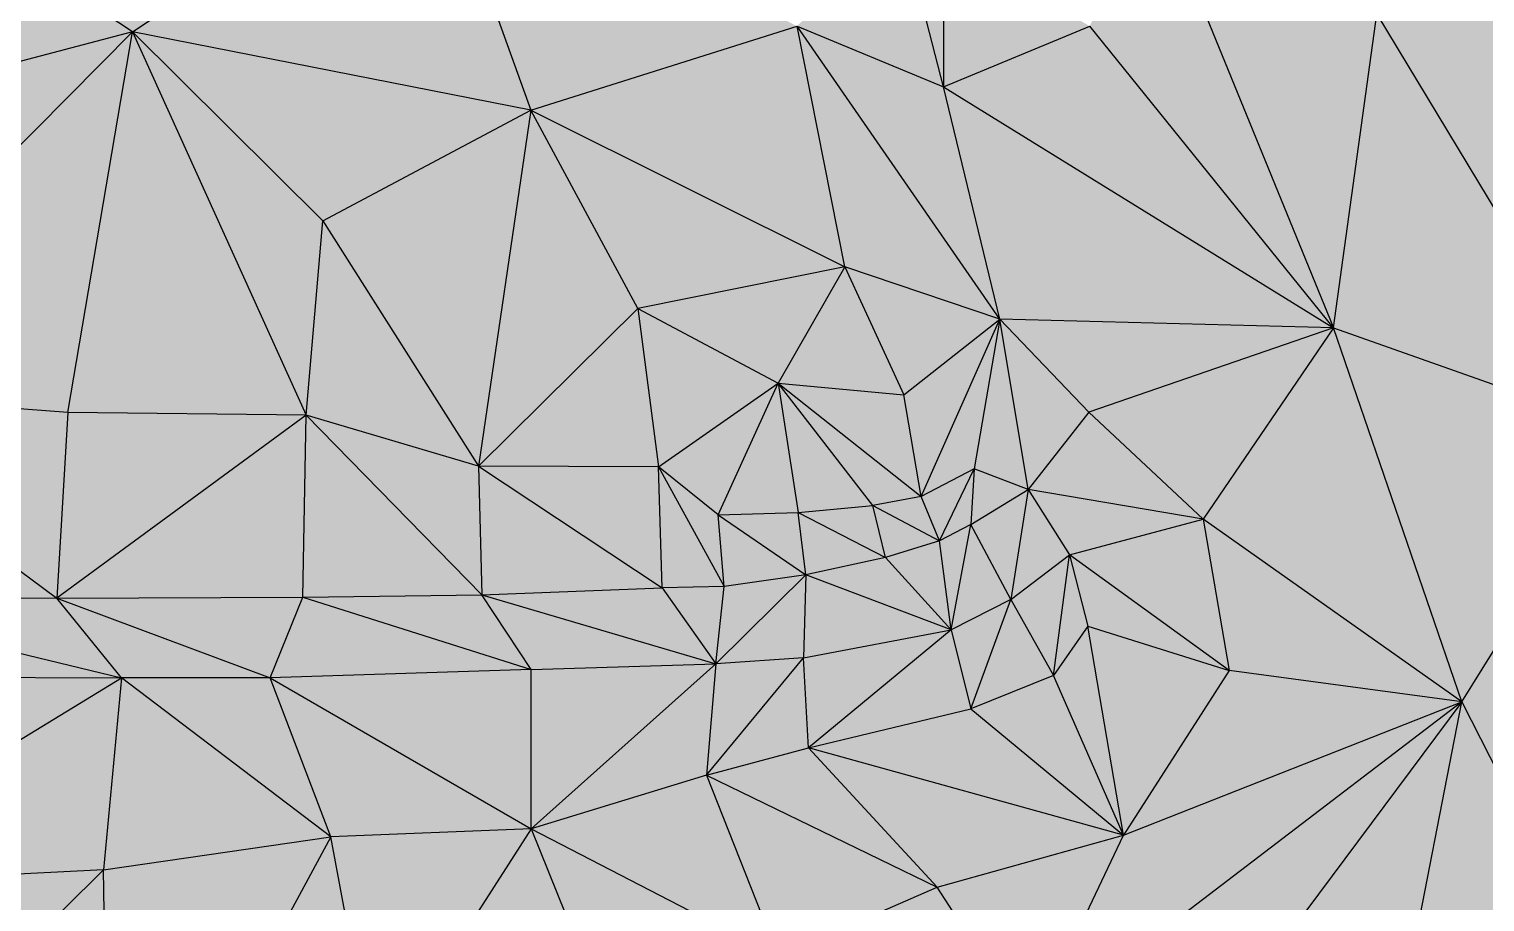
# Model space of a CAD drawing. Header units: inches. Extents: x 0 to 613718, y 0 to 269741.
# Drawn here: x 611636.7 to 612122.8, y 268816.5 to 269108.2 of the extents above; entities that cross this region are included whole.
import ezdxf

# ---------------------------------------------------------------- set-up
doc = ezdxf.new("R2010")
doc.units = ezdxf.units.IN
doc.header["$MEASUREMENT"] = 0

msp = doc.modelspace()

# ---------------------------------------------------------------- hatches: boundary and pattern name
for points in [[(611671.17, 269107.22), (611571.08, 269173.34), (611549.88, 269075.26), (611671.17, 269107.22)], [(611671.17, 269107.22), (611571.08, 269173.34), (611549.88, 269075.26), (611671.17, 269107.22)], [(611771.08, 269173.34), (611571.08, 269173.34), (611671.17, 269107.22), (611771.08, 269173.34)], [(611771.08, 269173.34), (611571.08, 269173.34), (611671.17, 269107.22), (611771.08, 269173.34)], [(611804.17, 269081.12), (611771.08, 269173.34), (611671.17, 269107.22), (611804.17, 269081.12)], [(611804.17, 269081.12), (611771.08, 269173.34), (611671.17, 269107.22), (611804.17, 269081.12)], [(611893.12, 269109.12), (611771.08, 269173.34), (611804.17, 269081.12), (611893.12, 269109.12)], [(611893.12, 269109.12), (611771.08, 269173.34), (611804.17, 269081.12), (611893.12, 269109.12)], [(612072.17, 269008.29), (612011.13, 269158), (611990.88, 269109.12), (612072.17, 269008.29)], [(612072.17, 269008.29), (612011.13, 269158), (611990.88, 269109.12), (612072.17, 269008.29)], [(612086.74, 269113.16), (612011.13, 269158), (612072.17, 269008.29), (612086.74, 269113.16)], [(612086.74, 269113.16), (612011.13, 269158), (612072.17, 269008.29), (612086.74, 269113.16)], [(612171.08, 268973.34), (612154.92, 269159.98), (612086.74, 269113.16), (612171.08, 268973.34)], [(612171.08, 268973.34), (612154.92, 269159.98), (612086.74, 269113.16), (612171.08, 268973.34)], [(611942, 269088.87), (611927.86, 269143.86), (611893.12, 269109.12), (611942, 269088.87)], [(611942, 269088.87), (611927.86, 269143.86), (611893.12, 269109.12), (611942, 269088.87)], [(611942, 269138), (611927.86, 269143.86), (611942, 269088.87), (611942, 269138)], [(611942, 269138), (611927.86, 269143.86), (611942, 269088.87), (611942, 269138)], [(611990.88, 269109.12), (611942, 269138), (611942, 269088.87), (611990.88, 269109.12)], [(611990.88, 269109.12), (611942, 269138), (611942, 269088.87), (611990.88, 269109.12)], [(611909.04, 269028.68), (611893.12, 269109.12), (611804.17, 269081.12), (611909.04, 269028.68)], [(611909.04, 269028.68), (611893.12, 269109.12), (611804.17, 269081.12), (611909.04, 269028.68)], [(611960.8, 269011.19), (611893.12, 269109.12), (611909.04, 269028.68), (611960.8, 269011.19)], [(611960.8, 269011.19), (611942, 269088.87), (611893.12, 269109.12), (611960.8, 269011.19)], [(611960.8, 269011.19), (611893.12, 269109.12), (611909.04, 269028.68), (611960.8, 269011.19)], [(611960.8, 269011.19), (611942, 269088.87), (611893.12, 269109.12), (611960.8, 269011.19)], [(612072.17, 269008.29), (611990.88, 269109.12), (611942, 269088.87), (612072.17, 269008.29)], [(612072.17, 269008.29), (611990.88, 269109.12), (611942, 269088.87), (612072.17, 269008.29)], [(612171.08, 268973.34), (612086.74, 269113.16), (612072.17, 269008.29), (612171.08, 268973.34)], [(612171.08, 268973.34), (612086.74, 269113.16), (612072.17, 269008.29), (612171.08, 268973.34)], [(611671.17, 269107.22), (611549.88, 269075.26), (611552.63, 268987.4), (611671.17, 269107.22)], [(611671.17, 269107.22), (611549.88, 269075.26), (611552.63, 268987.4), (611671.17, 269107.22)], [(611671.17, 269107.22), (611552.63, 268987.4), (611649.64, 268980.08), (611671.17, 269107.22)], [(611671.17, 269107.22), (611552.63, 268987.4), (611649.64, 268980.08), (611671.17, 269107.22)], [(611729.26, 268979.16), (611671.17, 269107.22), (611649.64, 268980.08), (611729.26, 268979.16)], [(611729.26, 268979.16), (611671.17, 269107.22), (611649.64, 268980.08), (611729.26, 268979.16)], [(611734.75, 269044.14), (611671.17, 269107.22), (611729.26, 268979.16), (611734.75, 269044.14)], [(611804.17, 269081.12), (611671.17, 269107.22), (611734.75, 269044.14), (611804.17, 269081.12)], [(611734.75, 269044.14), (611671.17, 269107.22), (611729.26, 268979.16), (611734.75, 269044.14)], [(611804.17, 269081.12), (611671.17, 269107.22), (611734.75, 269044.14), (611804.17, 269081.12)], [(612072.17, 269008.29), (611942, 269088.87), (611960.8, 269011.19), (612072.17, 269008.29)], [(612072.17, 269008.29), (611942, 269088.87), (611960.8, 269011.19), (612072.17, 269008.29)], [(611804.17, 269081.12), (611734.75, 269044.14), (611786.77, 268962.11), (611804.17, 269081.12)], [(611804.17, 269081.12), (611734.75, 269044.14), (611786.77, 268962.11), (611804.17, 269081.12)], [(611840, 269014.85), (611804.17, 269081.12), (611786.77, 268962.11), (611840, 269014.85)], [(611840, 269014.85), (611804.17, 269081.12), (611786.77, 268962.11), (611840, 269014.85)], [(611909.04, 269028.68), (611804.17, 269081.12), (611840, 269014.85), (611909.04, 269028.68)], [(611909.04, 269028.68), (611804.17, 269081.12), (611840, 269014.85), (611909.04, 269028.68)], [(611786.77, 268962.11), (611734.75, 269044.14), (611729.26, 268979.16), (611786.77, 268962.11)], [(611786.77, 268962.11), (611734.75, 269044.14), (611729.26, 268979.16), (611786.77, 268962.11)], [(611909.04, 269028.68), (611840, 269014.85), (611886.79, 268989.83), (611909.04, 269028.68)], [(611909.04, 269028.68), (611840, 269014.85), (611886.79, 268989.83), (611909.04, 269028.68)], [(611928.78, 268985.96), (611909.04, 269028.68), (611886.79, 268989.83), (611928.78, 268985.96)], [(611928.78, 268985.96), (611909.04, 269028.68), (611886.79, 268989.83), (611928.78, 268985.96)], [(611960.8, 269011.19), (611909.04, 269028.68), (611928.78, 268985.96), (611960.8, 269011.19)], [(611960.8, 269011.19), (611909.04, 269028.68), (611928.78, 268985.96), (611960.8, 269011.19)], [(611846.87, 268961.92), (611840, 269014.85), (611786.77, 268962.11), (611846.87, 268961.92)], [(611846.87, 268961.92), (611840, 269014.85), (611786.77, 268962.11), (611846.87, 268961.92)], [(611886.79, 268989.83), (611840, 269014.85), (611846.87, 268961.92), (611886.79, 268989.83)], [(611886.79, 268989.83), (611840, 269014.85), (611846.87, 268961.92), (611886.79, 268989.83)], [(611960.8, 269011.19), (611928.78, 268985.96), (611934.56, 268951.99), (611960.8, 269011.19)], [(611960.8, 269011.19), (611928.78, 268985.96), (611934.56, 268951.99), (611960.8, 269011.19)], [(611960.8, 269011.19), (611934.56, 268951.99), (611952.23, 268961.26), (611960.8, 269011.19)], [(611960.8, 269011.19), (611934.56, 268951.99), (611952.23, 268961.26), (611960.8, 269011.19)], [(611970.26, 268954.35), (611960.8, 269011.19), (611952.23, 268961.26), (611970.26, 268954.35)], [(611970.26, 268954.35), (611960.8, 269011.19), (611952.23, 268961.26), (611970.26, 268954.35)], [(612072.17, 269008.29), (611960.8, 269011.19), (611990.55, 268980.17), (612072.17, 269008.29)], [(611990.55, 268980.17), (611960.8, 269011.19), (611970.26, 268954.35), (611990.55, 268980.17)], [(612072.17, 269008.29), (611960.8, 269011.19), (611990.55, 268980.17), (612072.17, 269008.29)], [(611990.55, 268980.17), (611960.8, 269011.19), (611970.26, 268954.35), (611990.55, 268980.17)], [(612072.17, 269008.29), (611990.55, 268980.17), (612028.68, 268944.46), (612072.17, 269008.29)], [(612072.17, 269008.29), (611990.55, 268980.17), (612028.68, 268944.46), (612072.17, 269008.29)], [(612115.11, 268883.36), (612072.17, 269008.29), (612028.68, 268944.46), (612115.11, 268883.36)], [(612115.11, 268883.36), (612072.17, 269008.29), (612028.68, 268944.46), (612115.11, 268883.36)], [(612171.08, 268973.34), (612072.17, 269008.29), (612115.11, 268883.36), (612171.08, 268973.34)], [(612171.08, 268973.34), (612072.17, 269008.29), (612115.11, 268883.36), (612171.08, 268973.34)], [(611886.79, 268989.83), (611846.87, 268961.92), (611866.82, 268945.81), (611886.79, 268989.83)], [(611886.79, 268989.83), (611846.87, 268961.92), (611866.82, 268945.81), (611886.79, 268989.83)], [(611893.52, 268946.68), (611886.79, 268989.83), (611866.82, 268945.81), (611893.52, 268946.68)], [(611893.52, 268946.68), (611886.79, 268989.83), (611866.82, 268945.81), (611893.52, 268946.68)], [(611918.46, 268948.98), (611886.79, 268989.83), (611893.52, 268946.68), (611918.46, 268948.98)], [(611934.56, 268951.99), (611928.78, 268985.96), (611886.79, 268989.83), (611934.56, 268951.99)], [(611934.56, 268951.99), (611886.79, 268989.83), (611918.46, 268948.98), (611934.56, 268951.99)], [(611918.46, 268948.98), (611886.79, 268989.83), (611893.52, 268946.68), (611918.46, 268948.98)], [(611934.56, 268951.99), (611928.78, 268985.96), (611886.79, 268989.83), (611934.56, 268951.99)], [(611934.56, 268951.99), (611886.79, 268989.83), (611918.46, 268948.98), (611934.56, 268951.99)], [(611649.64, 268980.08), (611552.63, 268987.4), (611645.98, 268917.98), (611649.64, 268980.08)], [(611645.98, 268917.98), (611552.63, 268987.4), (611559.38, 268917.58), (611645.98, 268917.98)], [(611649.64, 268980.08), (611552.63, 268987.4), (611645.98, 268917.98), (611649.64, 268980.08)], [(611645.98, 268917.98), (611552.63, 268987.4), (611559.38, 268917.58), (611645.98, 268917.98)], [(611729.26, 268979.16), (611649.64, 268980.08), (611645.98, 268917.98), (611729.26, 268979.16)], [(611729.26, 268979.16), (611649.64, 268980.08), (611645.98, 268917.98), (611729.26, 268979.16)], [(611729.26, 268979.16), (611645.98, 268917.98), (611728.12, 268918.36), (611729.26, 268979.16)], [(611729.26, 268979.16), (611645.98, 268917.98), (611728.12, 268918.36), (611729.26, 268979.16)], [(611787.89, 268919.14), (611729.26, 268979.16), (611728.12, 268918.36), (611787.89, 268919.14)], [(611787.89, 268919.14), (611729.26, 268979.16), (611728.12, 268918.36), (611787.89, 268919.14)], [(611787.89, 268919.14), (611786.77, 268962.11), (611729.26, 268979.16), (611787.89, 268919.14)], [(611787.89, 268919.14), (611786.77, 268962.11), (611729.26, 268979.16), (611787.89, 268919.14)], [(612028.68, 268944.46), (611990.55, 268980.17), (611970.26, 268954.35), (612028.68, 268944.46)], [(612028.68, 268944.46), (611990.55, 268980.17), (611970.26, 268954.35), (612028.68, 268944.46)], [(612171.08, 268973.34), (612115.11, 268883.36), (612171.08, 268773.34), (612171.08, 268973.34)], [(612171.08, 268973.34), (612115.11, 268883.36), (612171.08, 268773.34), (612171.08, 268973.34)], [(611848.05, 268921.48), (611846.87, 268961.92), (611786.77, 268962.11), (611848.05, 268921.48)], [(611848.05, 268921.48), (611786.77, 268962.11), (611787.89, 268919.14), (611848.05, 268921.48)], [(611848.05, 268921.48), (611846.87, 268961.92), (611786.77, 268962.11), (611848.05, 268921.48)], [(611848.05, 268921.48), (611786.77, 268962.11), (611787.89, 268919.14), (611848.05, 268921.48)], [(611868.75, 268921.88), (611866.82, 268945.81), (611846.87, 268961.92), (611868.75, 268921.88)], [(611868.75, 268921.88), (611846.87, 268961.92), (611848.05, 268921.48), (611868.75, 268921.88)], [(611868.75, 268921.88), (611866.82, 268945.81), (611846.87, 268961.92), (611868.75, 268921.88)], [(611868.75, 268921.88), (611846.87, 268961.92), (611848.05, 268921.48), (611868.75, 268921.88)], [(611952.23, 268961.26), (611934.56, 268951.99), (611940.62, 268937.11), (611952.23, 268961.26)], [(611952.23, 268961.26), (611934.56, 268951.99), (611940.62, 268937.11), (611952.23, 268961.26)], [(611952.23, 268961.26), (611940.62, 268937.11), (611951.17, 268942.58), (611952.23, 268961.26)], [(611952.23, 268961.26), (611940.62, 268937.11), (611951.17, 268942.58), (611952.23, 268961.26)], [(611970.26, 268954.35), (611952.23, 268961.26), (611951.17, 268942.58), (611970.26, 268954.35)], [(611970.26, 268954.35), (611952.23, 268961.26), (611951.17, 268942.58), (611970.26, 268954.35)], [(611970.26, 268954.35), (611951.17, 268942.58), (611964.45, 268917.58), (611970.26, 268954.35)], [(611970.26, 268954.35), (611951.17, 268942.58), (611964.45, 268917.58), (611970.26, 268954.35)], [(611984.07, 268932.48), (611970.26, 268954.35), (611964.45, 268917.58), (611984.07, 268932.48)], [(611984.07, 268932.48), (611970.26, 268954.35), (611964.45, 268917.58), (611984.07, 268932.48)], [(612028.68, 268944.46), (611970.26, 268954.35), (611984.07, 268932.48), (612028.68, 268944.46)], [(612028.68, 268944.46), (611970.26, 268954.35), (611984.07, 268932.48), (612028.68, 268944.46)], [(611922.66, 268931.64), (611918.46, 268948.98), (611893.52, 268946.68), (611922.66, 268931.64)], [(611922.66, 268931.64), (611918.46, 268948.98), (611893.52, 268946.68), (611922.66, 268931.64)], [(611940.62, 268937.11), (611934.56, 268951.99), (611918.46, 268948.98), (611940.62, 268937.11)], [(611940.62, 268937.11), (611934.56, 268951.99), (611918.46, 268948.98), (611940.62, 268937.11)], [(611940.62, 268937.11), (611918.46, 268948.98), (611922.66, 268931.64), (611940.62, 268937.11)], [(611940.62, 268937.11), (611918.46, 268948.98), (611922.66, 268931.64), (611940.62, 268937.11)], [(611896.09, 268925.78), (611893.52, 268946.68), (611866.82, 268945.81), (611896.09, 268925.78)], [(611896.09, 268925.78), (611893.52, 268946.68), (611866.82, 268945.81), (611896.09, 268925.78)], [(611896.09, 268925.78), (611866.82, 268945.81), (611868.75, 268921.88), (611896.09, 268925.78)], [(611896.09, 268925.78), (611866.82, 268945.81), (611868.75, 268921.88), (611896.09, 268925.78)], [(611922.66, 268931.64), (611893.52, 268946.68), (611896.09, 268925.78), (611922.66, 268931.64)], [(611922.66, 268931.64), (611893.52, 268946.68), (611896.09, 268925.78), (611922.66, 268931.64)], [(612037.37, 268893.78), (612028.68, 268944.46), (611984.07, 268932.48), (612037.37, 268893.78)], [(612037.37, 268893.78), (612028.68, 268944.46), (611984.07, 268932.48), (612037.37, 268893.78)], [(612115.11, 268883.36), (612028.68, 268944.46), (612037.37, 268893.78), (612115.11, 268883.36)], [(612115.11, 268883.36), (612028.68, 268944.46), (612037.37, 268893.78), (612115.11, 268883.36)], [(611951.17, 268942.58), (611940.62, 268937.11), (611944.53, 268907.42), (611951.17, 268942.58)], [(611951.17, 268942.58), (611940.62, 268937.11), (611944.53, 268907.42), (611951.17, 268942.58)], [(611964.45, 268917.58), (611951.17, 268942.58), (611944.53, 268907.42), (611964.45, 268917.58)], [(611964.45, 268917.58), (611951.17, 268942.58), (611944.53, 268907.42), (611964.45, 268917.58)], [(611944.53, 268907.42), (611940.62, 268937.11), (611922.66, 268931.64), (611944.53, 268907.42)], [(611944.53, 268907.42), (611940.62, 268937.11), (611922.66, 268931.64), (611944.53, 268907.42)], [(611944.53, 268907.42), (611922.66, 268931.64), (611896.09, 268925.78), (611944.53, 268907.42)], [(611944.53, 268907.42), (611922.66, 268931.64), (611896.09, 268925.78), (611944.53, 268907.42)], [(611984.07, 268932.48), (611964.45, 268917.58), (611978.7, 268892.2), (611984.07, 268932.48)], [(611984.07, 268932.48), (611964.45, 268917.58), (611978.7, 268892.2), (611984.07, 268932.48)], [(611990.21, 268908.69), (611984.07, 268932.48), (611978.7, 268892.2), (611990.21, 268908.69)], [(611990.21, 268908.69), (611984.07, 268932.48), (611978.7, 268892.2), (611990.21, 268908.69)], [(612037.37, 268893.78), (611984.07, 268932.48), (611990.21, 268908.69), (612037.37, 268893.78)], [(612037.37, 268893.78), (611984.07, 268932.48), (611990.21, 268908.69), (612037.37, 268893.78)], [(611896.09, 268925.78), (611868.75, 268921.88), (611866.02, 268896.09), (611896.09, 268925.78)], [(611896.09, 268925.78), (611866.02, 268896.09), (611895.31, 268898.05), (611896.09, 268925.78)], [(611896.09, 268925.78), (611868.75, 268921.88), (611866.02, 268896.09), (611896.09, 268925.78)], [(611896.09, 268925.78), (611866.02, 268896.09), (611895.31, 268898.05), (611896.09, 268925.78)], [(611944.53, 268907.42), (611896.09, 268925.78), (611895.31, 268898.05), (611944.53, 268907.42)], [(611944.53, 268907.42), (611896.09, 268925.78), (611895.31, 268898.05), (611944.53, 268907.42)], [(611866.02, 268896.09), (611848.05, 268921.48), (611787.89, 268919.14), (611866.02, 268896.09)], [(611866.02, 268896.09), (611848.05, 268921.48), (611787.89, 268919.14), (611866.02, 268896.09)], [(611868.75, 268921.88), (611848.05, 268921.48), (611866.02, 268896.09), (611868.75, 268921.88)], [(611868.75, 268921.88), (611848.05, 268921.48), (611866.02, 268896.09), (611868.75, 268921.88)], [(611667.58, 268891.41), (611559.38, 268917.58), (611552.34, 268891.8), (611667.58, 268891.41)], [(611667.58, 268891.41), (611559.38, 268917.58), (611552.34, 268891.8), (611667.58, 268891.41)], [(611667.58, 268891.41), (611645.98, 268917.98), (611559.38, 268917.58), (611667.58, 268891.41)], [(611667.58, 268891.41), (611645.98, 268917.98), (611559.38, 268917.58), (611667.58, 268891.41)], [(611728.12, 268918.36), (611645.98, 268917.98), (611717.19, 268891.41), (611728.12, 268918.36)], [(611728.12, 268918.36), (611645.98, 268917.98), (611717.19, 268891.41), (611728.12, 268918.36)], [(611717.19, 268891.41), (611645.98, 268917.98), (611667.58, 268891.41), (611717.19, 268891.41)], [(611717.19, 268891.41), (611645.98, 268917.98), (611667.58, 268891.41), (611717.19, 268891.41)], [(611804.39, 268894.15), (611728.12, 268918.36), (611717.19, 268891.41), (611804.39, 268894.15)], [(611804.39, 268894.15), (611728.12, 268918.36), (611717.19, 268891.41), (611804.39, 268894.15)], [(611804.39, 268894.15), (611787.89, 268919.14), (611728.12, 268918.36), (611804.39, 268894.15)], [(611804.39, 268894.15), (611787.89, 268919.14), (611728.12, 268918.36), (611804.39, 268894.15)], [(611866.02, 268896.09), (611787.89, 268919.14), (611804.39, 268894.15), (611866.02, 268896.09)], [(611866.02, 268896.09), (611787.89, 268919.14), (611804.39, 268894.15), (611866.02, 268896.09)], [(611964.45, 268917.58), (611944.53, 268907.42), (611951.08, 268881.07), (611964.45, 268917.58)], [(611964.45, 268917.58), (611944.53, 268907.42), (611951.08, 268881.07), (611964.45, 268917.58)], [(611978.7, 268892.2), (611964.45, 268917.58), (611951.08, 268881.07), (611978.7, 268892.2)], [(611978.7, 268892.2), (611964.45, 268917.58), (611951.08, 268881.07), (611978.7, 268892.2)], [(611944.53, 268907.42), (611895.31, 268898.05), (611896.98, 268868.02), (611944.53, 268907.42)], [(611944.53, 268907.42), (611895.31, 268898.05), (611896.98, 268868.02), (611944.53, 268907.42)], [(611951.08, 268881.07), (611944.53, 268907.42), (611896.98, 268868.02), (611951.08, 268881.07)], [(611951.08, 268881.07), (611944.53, 268907.42), (611896.98, 268868.02), (611951.08, 268881.07)], [(612002.14, 268838.76), (611990.21, 268908.69), (611978.7, 268892.2), (612002.14, 268838.76)], [(612002.14, 268838.76), (611990.21, 268908.69), (611978.7, 268892.2), (612002.14, 268838.76)], [(612037.37, 268893.78), (611990.21, 268908.69), (612002.14, 268838.76), (612037.37, 268893.78)], [(612037.37, 268893.78), (611990.21, 268908.69), (612002.14, 268838.76), (612037.37, 268893.78)], [(611866.02, 268896.09), (611804.3, 268840.97), (611862.83, 268858.81), (611866.02, 268896.09)], [(611866.02, 268896.09), (611804.39, 268894.15), (611804.3, 268840.97), (611866.02, 268896.09)], [(611866.02, 268896.09), (611804.3, 268840.97), (611862.83, 268858.81), (611866.02, 268896.09)], [(611866.02, 268896.09), (611804.39, 268894.15), (611804.3, 268840.97), (611866.02, 268896.09)], [(611895.31, 268898.05), (611866.02, 268896.09), (611862.83, 268858.81), (611895.31, 268898.05)], [(611896.98, 268868.02), (611895.31, 268898.05), (611862.83, 268858.81), (611896.98, 268868.02)], [(611895.31, 268898.05), (611866.02, 268896.09), (611862.83, 268858.81), (611895.31, 268898.05)], [(611896.98, 268868.02), (611895.31, 268898.05), (611862.83, 268858.81), (611896.98, 268868.02)], [(611667.58, 268891.41), (611552.34, 268891.8), (611553.54, 268821.73), (611667.58, 268891.41)], [(611667.58, 268891.41), (611552.34, 268891.8), (611553.54, 268821.73), (611667.58, 268891.41)], [(611667.58, 268891.41), (611553.54, 268821.73), (611661.53, 268827.24), (611667.58, 268891.41)], [(611667.58, 268891.41), (611553.54, 268821.73), (611661.53, 268827.24), (611667.58, 268891.41)], [(611737.49, 268838.22), (611667.58, 268891.41), (611661.53, 268827.24), (611737.49, 268838.22)], [(611737.49, 268838.22), (611667.58, 268891.41), (611661.53, 268827.24), (611737.49, 268838.22)], [(611737.49, 268838.22), (611717.19, 268891.41), (611667.58, 268891.41), (611737.49, 268838.22)], [(611737.49, 268838.22), (611717.19, 268891.41), (611667.58, 268891.41), (611737.49, 268838.22)], [(611804.39, 268894.15), (611717.19, 268891.41), (611804.3, 268840.97), (611804.39, 268894.15)], [(611804.39, 268894.15), (611717.19, 268891.41), (611804.3, 268840.97), (611804.39, 268894.15)], [(611804.3, 268840.97), (611717.19, 268891.41), (611737.49, 268838.22), (611804.3, 268840.97)], [(611804.3, 268840.97), (611717.19, 268891.41), (611737.49, 268838.22), (611804.3, 268840.97)], [(612002.14, 268838.76), (611978.7, 268892.2), (611951.08, 268881.07), (612002.14, 268838.76)], [(612002.14, 268838.76), (611978.7, 268892.2), (611951.08, 268881.07), (612002.14, 268838.76)], [(612115.11, 268883.36), (612037.37, 268893.78), (612002.14, 268838.76), (612115.11, 268883.36)], [(612115.11, 268883.36), (612037.37, 268893.78), (612002.14, 268838.76), (612115.11, 268883.36)], [(612002.14, 268838.76), (611951.08, 268881.07), (611896.98, 268868.02), (612002.14, 268838.76)], [(612002.14, 268838.76), (611951.08, 268881.07), (611896.98, 268868.02), (612002.14, 268838.76)], [(612115.11, 268883.36), (611971.08, 268773.34), (611997.91, 268726), (612115.11, 268883.36)], [(612115.11, 268883.36), (612002.14, 268838.76), (611971.08, 268773.34), (612115.11, 268883.36)], [(612115.11, 268883.36), (611971.08, 268773.34), (611997.91, 268726), (612115.11, 268883.36)], [(612115.11, 268883.36), (612002.14, 268838.76), (611971.08, 268773.34), (612115.11, 268883.36)], [(612115.11, 268883.36), (611997.91, 268726), (612096.22, 268786.66), (612115.11, 268883.36)], [(612115.11, 268883.36), (611997.91, 268726), (612096.22, 268786.66), (612115.11, 268883.36)], [(612171.08, 268773.34), (612115.11, 268883.36), (612096.22, 268786.66), (612171.08, 268773.34)], [(612171.08, 268773.34), (612115.11, 268883.36), (612096.22, 268786.66), (612171.08, 268773.34)], [(611939.88, 268821.39), (611896.98, 268868.02), (611862.83, 268858.81), (611939.88, 268821.39)], [(611939.88, 268821.39), (611896.98, 268868.02), (611862.83, 268858.81), (611939.88, 268821.39)], [(612002.14, 268838.76), (611896.98, 268868.02), (611939.88, 268821.39), (612002.14, 268838.76)], [(612002.14, 268838.76), (611896.98, 268868.02), (611939.88, 268821.39), (612002.14, 268838.76)], [(611886.79, 268798.22), (611862.83, 268858.81), (611804.3, 268840.97), (611886.79, 268798.22)], [(611886.79, 268798.22), (611862.83, 268858.81), (611804.3, 268840.97), (611886.79, 268798.22)], [(611939.88, 268821.39), (611862.83, 268858.81), (611886.79, 268798.22), (611939.88, 268821.39)], [(611939.88, 268821.39), (611862.83, 268858.81), (611886.79, 268798.22), (611939.88, 268821.39)], [(611737.49, 268838.22), (611661.53, 268827.24), (611663.58, 268701.23), (611737.49, 268838.22)], [(611737.49, 268838.22), (611661.53, 268827.24), (611663.58, 268701.23), (611737.49, 268838.22)], [(611752.14, 268759.51), (611737.49, 268838.22), (611663.58, 268701.23), (611752.14, 268759.51)], [(611752.14, 268759.51), (611737.49, 268838.22), (611663.58, 268701.23), (611752.14, 268759.51)], [(611804.3, 268840.97), (611737.49, 268838.22), (611752.14, 268759.51), (611804.3, 268840.97)], [(611804.3, 268840.97), (611737.49, 268838.22), (611752.14, 268759.51), (611804.3, 268840.97)], [(611830.32, 268776.5), (611804.3, 268840.97), (611752.14, 268759.51), (611830.32, 268776.5)], [(611830.32, 268776.5), (611804.3, 268840.97), (611752.14, 268759.51), (611830.32, 268776.5)], [(611886.79, 268798.22), (611804.3, 268840.97), (611830.32, 268776.5), (611886.79, 268798.22)], [(611886.79, 268798.22), (611804.3, 268840.97), (611830.32, 268776.5), (611886.79, 268798.22)], [(612002.14, 268838.76), (611939.88, 268821.39), (611971.08, 268773.34), (612002.14, 268838.76)], [(612002.14, 268838.76), (611939.88, 268821.39), (611971.08, 268773.34), (612002.14, 268838.76)], [(611661.53, 268827.24), (611553.54, 268821.73), (611542.16, 268708.82), (611661.53, 268827.24)], [(611663.58, 268701.23), (611661.53, 268827.24), (611542.16, 268708.82), (611663.58, 268701.23)], [(611661.53, 268827.24), (611553.54, 268821.73), (611542.16, 268708.82), (611661.53, 268827.24)], [(611663.58, 268701.23), (611661.53, 268827.24), (611542.16, 268708.82), (611663.58, 268701.23)], [(611971.08, 268773.34), (611939.88, 268821.39), (611886.79, 268798.22), (611971.08, 268773.34)], [(611971.08, 268773.34), (611939.88, 268821.39), (611886.79, 268798.22), (611971.08, 268773.34)]]:
    msp.add_hatch(color=256).paths.add_polyline_path(points, flags=0)

# ---------------------------------------------------------------- linework, layer by layer
for points in [[(611671.17, 269107.22, 245.73), (611571.08, 269173.34, 245.43)], [(611671.17, 269107.22, 245.73), (611571.08, 269173.34, 245.43)], [(611671.17, 269107.22, 245.73), (611771.08, 269173.34, 246.04)], [(611671.17, 269107.22, 245.73), (611771.08, 269173.34, 246.04)], [(611771.08, 269173.34, 246.04), (611804.17, 269081.12, 246.4)], [(611771.08, 269173.34, 246.04), (611804.17, 269081.12, 246.4)], [(612011.13, 269158, 247.3), (612072.17, 269008.29, 247.67)], [(612011.13, 269158, 247.3), (612072.17, 269008.29, 247.67)], [(611942, 269088.87, 247.06), (611927.86, 269143.86, 246.74)], [(611942, 269088.87, 247.06), (611927.86, 269143.86, 246.74)], [(611942, 269138, 246.64), (611942, 269088.87, 247.06)], [(611942, 269138, 246.64), (611942, 269088.87, 247.06)], [(611804.17, 269081.12, 246.4), (611893.12, 269109.12, 246.79)], [(611804.17, 269081.12, 246.4), (611893.12, 269109.12, 246.79)], [(611893.12, 269109.12, 246.79), (611942, 269088.87, 247.06)], [(611909.04, 269028.68, 247.01), (611893.12, 269109.12, 246.79)], [(611960.8, 269011.19, 247.28), (611893.12, 269109.12, 246.79)], [(611893.12, 269109.12, 246.79), (611942, 269088.87, 247.06)], [(611909.04, 269028.68, 247.01), (611893.12, 269109.12, 246.79)], [(611960.8, 269011.19, 247.28), (611893.12, 269109.12, 246.79)], [(611942, 269088.87, 247.06), (611990.88, 269109.12, 247.25)], [(611942, 269088.87, 247.06), (611990.88, 269109.12, 247.25)], [(612072.17, 269008.29, 247.67), (611990.88, 269109.12, 247.25)], [(612072.17, 269008.29, 247.67), (611990.88, 269109.12, 247.25)], [(612072.17, 269008.29, 247.67), (612086.74, 269113.16, 247.64)], [(612072.17, 269008.29, 247.67), (612086.74, 269113.16, 247.64)], [(612086.74, 269113.16, 247.64), (612171.08, 268973.34, 247.89)], [(612086.74, 269113.16, 247.64), (612171.08, 268973.34, 247.89)], [(611671.17, 269107.22, 245.73), (611549.88, 269075.26, 245.44)], [(611671.17, 269107.22, 245.73), (611549.88, 269075.26, 245.44)], [(611552.63, 268987.4, 245.47), (611671.17, 269107.22, 245.73)], [(611552.63, 268987.4, 245.47), (611671.17, 269107.22, 245.73)], [(611649.64, 268980.08, 245.76), (611671.17, 269107.22, 245.73)], [(611649.64, 268980.08, 245.76), (611671.17, 269107.22, 245.73)], [(611734.75, 269044.14, 246.07), (611671.17, 269107.22, 245.73)], [(611671.17, 269107.22, 245.73), (611729.26, 268979.16, 246.11)], [(611804.17, 269081.12, 246.4), (611671.17, 269107.22, 245.73)], [(611734.75, 269044.14, 246.07), (611671.17, 269107.22, 245.73)], [(611671.17, 269107.22, 245.73), (611729.26, 268979.16, 246.11)], [(611804.17, 269081.12, 246.4), (611671.17, 269107.22, 245.73)], [(611942, 269088.87, 247.06), (612072.17, 269008.29, 247.67)], [(611960.8, 269011.19, 247.28), (611942, 269088.87, 247.06)], [(611942, 269088.87, 247.06), (612072.17, 269008.29, 247.67)], [(611960.8, 269011.19, 247.28), (611942, 269088.87, 247.06)], [(611734.75, 269044.14, 246.07), (611804.17, 269081.12, 246.4)], [(611734.75, 269044.14, 246.07), (611804.17, 269081.12, 246.4)], [(611804.17, 269081.12, 246.4), (611786.77, 268962.11, 246.4)], [(611804.17, 269081.12, 246.4), (611786.77, 268962.11, 246.4)], [(611840, 269014.85, 246.66), (611804.17, 269081.12, 246.4)], [(611804.17, 269081.12, 246.4), (611909.04, 269028.68, 247.01)], [(611840, 269014.85, 246.66), (611804.17, 269081.12, 246.4)], [(611804.17, 269081.12, 246.4), (611909.04, 269028.68, 247.01)], [(611729.26, 268979.16, 246.11), (611734.75, 269044.14, 246.07)], [(611729.26, 268979.16, 246.11), (611734.75, 269044.14, 246.07)], [(611734.75, 269044.14, 246.07), (611786.77, 268962.11, 246.4)], [(611734.75, 269044.14, 246.07), (611786.77, 268962.11, 246.4)], [(611909.04, 269028.68, 247.01), (611840, 269014.85, 246.66)], [(611909.04, 269028.68, 247.01), (611840, 269014.85, 246.66)], [(611909.04, 269028.68, 247.01), (611886.79, 268989.83, 246.93)], [(611909.04, 269028.68, 247.01), (611886.79, 268989.83, 246.93)], [(611960.8, 269011.19, 247.28), (611909.04, 269028.68, 247.01)], [(611909.04, 269028.68, 247.01), (611928.78, 268985.96, 247.14)], [(611960.8, 269011.19, 247.28), (611909.04, 269028.68, 247.01)], [(611909.04, 269028.68, 247.01), (611928.78, 268985.96, 247.14)], [(611786.77, 268962.11, 246.4), (611840, 269014.85, 246.66)], [(611786.77, 268962.11, 246.4), (611840, 269014.85, 246.66)], [(611840, 269014.85, 246.66), (611886.79, 268989.83, 246.93)], [(611840, 269014.85, 246.66), (611846.87, 268961.92, 246.72)], [(611840, 269014.85, 246.66), (611886.79, 268989.83, 246.93)], [(611840, 269014.85, 246.66), (611846.87, 268961.92, 246.72)], [(611928.78, 268985.96, 247.14), (611960.8, 269011.19, 247.28)], [(611928.78, 268985.96, 247.14), (611960.8, 269011.19, 247.28)], [(611934.56, 268951.99, 247.19), (611960.8, 269011.19, 247.28)], [(611934.56, 268951.99, 247.19), (611960.8, 269011.19, 247.28)], [(611960.8, 269011.19, 247.28), (611952.23, 268961.26, 247.28)], [(611960.8, 269011.19, 247.28), (611952.23, 268961.26, 247.28)], [(612072.17, 269008.29, 247.67), (611960.8, 269011.19, 247.28)], [(611960.8, 269011.19, 247.28), (611990.55, 268980.17, 247.43)], [(611970.26, 268954.35, 247.38), (611960.8, 269011.19, 247.28)], [(612072.17, 269008.29, 247.67), (611960.8, 269011.19, 247.28)], [(611960.8, 269011.19, 247.28), (611990.55, 268980.17, 247.43)], [(611970.26, 268954.35, 247.38), (611960.8, 269011.19, 247.28)], [(612072.17, 269008.29, 247.67), (611990.55, 268980.17, 247.43)], [(612072.17, 269008.29, 247.67), (611990.55, 268980.17, 247.43)], [(612072.17, 269008.29, 247.67), (612028.68, 268944.46, 247.59)], [(612072.17, 269008.29, 247.67), (612028.68, 268944.46, 247.59)], [(612115.11, 268883.36, 247.78), (612072.17, 269008.29, 247.67)], [(612072.17, 269008.29, 247.67), (612171.08, 268973.34, 247.89)], [(612115.11, 268883.36, 247.78), (612072.17, 269008.29, 247.67)], [(612072.17, 269008.29, 247.67), (612171.08, 268973.34, 247.89)], [(611846.87, 268961.92, 246.72), (611886.79, 268989.83, 246.93)], [(611846.87, 268961.92, 246.72), (611886.79, 268989.83, 246.93)], [(611866.82, 268945.81, 246.82), (611886.79, 268989.83, 246.93)], [(611866.82, 268945.81, 246.82), (611886.79, 268989.83, 246.93)], [(611886.79, 268989.83, 246.93), (611928.78, 268985.96, 247.14)], [(611918.46, 268948.98, 247.09), (611886.79, 268989.83, 246.93)], [(611886.79, 268989.83, 246.93), (611893.52, 268946.68, 246.96)], [(611886.79, 268989.83, 246.93), (611934.56, 268951.99, 247.19)], [(611886.79, 268989.83, 246.93), (611928.78, 268985.96, 247.14)], [(611918.46, 268948.98, 247.09), (611886.79, 268989.83, 246.93)], [(611886.79, 268989.83, 246.93), (611893.52, 268946.68, 246.96)], [(611886.79, 268989.83, 246.93), (611934.56, 268951.99, 247.19)], [(611649.64, 268980.08, 245.76), (611552.63, 268987.4, 245.47)], [(611552.63, 268987.4, 245.47), (611645.98, 268917.98, 245.76)], [(611649.64, 268980.08, 245.76), (611552.63, 268987.4, 245.47)], [(611552.63, 268987.4, 245.47), (611645.98, 268917.98, 245.76)], [(611934.56, 268951.99, 247.19), (611928.78, 268985.96, 247.14)], [(611934.56, 268951.99, 247.19), (611928.78, 268985.96, 247.14)], [(611649.64, 268980.08, 245.76), (611645.98, 268917.98, 245.76)], [(611649.64, 268980.08, 245.76), (611645.98, 268917.98, 245.76)], [(611729.26, 268979.16, 246.11), (611645.98, 268917.98, 245.76)], [(611729.26, 268979.16, 246.11), (611645.98, 268917.98, 245.76)], [(611729.26, 268979.16, 246.11), (611649.64, 268980.08, 245.76)], [(611729.26, 268979.16, 246.11), (611649.64, 268980.08, 245.76)], [(611728.12, 268918.36, 246.12), (611729.26, 268979.16, 246.11)], [(611728.12, 268918.36, 246.12), (611729.26, 268979.16, 246.11)], [(611787.89, 268919.14, 246.41), (611729.26, 268979.16, 246.11)], [(611786.77, 268962.11, 246.4), (611729.26, 268979.16, 246.11)], [(611787.89, 268919.14, 246.41), (611729.26, 268979.16, 246.11)], [(611786.77, 268962.11, 246.4), (611729.26, 268979.16, 246.11)], [(611990.55, 268980.17, 247.43), (611970.26, 268954.35, 247.38)], [(611990.55, 268980.17, 247.43), (611970.26, 268954.35, 247.38)], [(611990.55, 268980.17, 247.43), (612028.68, 268944.46, 247.59)], [(611990.55, 268980.17, 247.43), (612028.68, 268944.46, 247.59)], [(612115.11, 268883.36, 247.78), (612171.08, 268973.34, 247.89)], [(612115.11, 268883.36, 247.78), (612171.08, 268973.34, 247.89)], [(611846.87, 268961.92, 246.72), (611786.77, 268962.11, 246.4)], [(611786.77, 268962.11, 246.4), (611848.05, 268921.48, 246.72)], [(611786.77, 268962.11, 246.4), (611787.89, 268919.14, 246.41)], [(611846.87, 268961.92, 246.72), (611786.77, 268962.11, 246.4)], [(611786.77, 268962.11, 246.4), (611848.05, 268921.48, 246.72)], [(611786.77, 268962.11, 246.4), (611787.89, 268919.14, 246.41)], [(611848.05, 268921.48, 246.72), (611846.87, 268961.92, 246.72)], [(611866.82, 268945.81, 246.82), (611846.87, 268961.92, 246.72)], [(611846.87, 268961.92, 246.72), (611868.75, 268921.88, 246.82)], [(611848.05, 268921.48, 246.72), (611846.87, 268961.92, 246.72)], [(611866.82, 268945.81, 246.82), (611846.87, 268961.92, 246.72)], [(611846.87, 268961.92, 246.72), (611868.75, 268921.88, 246.82)], [(611952.23, 268961.26, 247.28), (611934.56, 268951.99, 247.19)], [(611952.23, 268961.26, 247.28), (611934.56, 268951.99, 247.19)], [(611940.62, 268937.11, 247.2), (611952.23, 268961.26, 247.28)], [(611940.62, 268937.11, 247.2), (611952.23, 268961.26, 247.28)], [(611952.23, 268961.26, 247.28), (611951.17, 268942.58, 247.31)], [(611952.23, 268961.26, 247.28), (611951.17, 268942.58, 247.31)], [(611970.26, 268954.35, 247.38), (611952.23, 268961.26, 247.28)], [(611970.26, 268954.35, 247.38), (611952.23, 268961.26, 247.28)], [(611951.17, 268942.58, 247.31), (611970.26, 268954.35, 247.38)], [(611951.17, 268942.58, 247.31), (611970.26, 268954.35, 247.38)], [(611970.26, 268954.35, 247.38), (611964.45, 268917.58, 247.45)], [(611970.26, 268954.35, 247.38), (611964.45, 268917.58, 247.45)], [(611970.26, 268954.35, 247.38), (611984.07, 268932.48, 247.47)], [(612028.68, 268944.46, 247.59), (611970.26, 268954.35, 247.38)], [(611970.26, 268954.35, 247.38), (611984.07, 268932.48, 247.47)], [(612028.68, 268944.46, 247.59), (611970.26, 268954.35, 247.38)], [(611893.52, 268946.68, 246.96), (611918.46, 268948.98, 247.09)], [(611893.52, 268946.68, 246.96), (611918.46, 268948.98, 247.09)], [(611934.56, 268951.99, 247.19), (611918.46, 268948.98, 247.09)], [(611934.56, 268951.99, 247.19), (611918.46, 268948.98, 247.09)], [(611918.46, 268948.98, 247.09), (611940.62, 268937.11, 247.2)], [(611922.66, 268931.64, 247.09), (611918.46, 268948.98, 247.09)], [(611918.46, 268948.98, 247.09), (611940.62, 268937.11, 247.2)], [(611922.66, 268931.64, 247.09), (611918.46, 268948.98, 247.09)], [(611940.62, 268937.11, 247.2), (611934.56, 268951.99, 247.19)], [(611940.62, 268937.11, 247.2), (611934.56, 268951.99, 247.19)], [(611866.82, 268945.81, 246.82), (611893.52, 268946.68, 246.96)], [(611866.82, 268945.81, 246.82), (611893.52, 268946.68, 246.96)], [(611868.75, 268921.88, 246.82), (611866.82, 268945.81, 246.82)], [(611866.82, 268945.81, 246.82), (611896.09, 268925.78, 246.96)], [(611868.75, 268921.88, 246.82), (611866.82, 268945.81, 246.82)], [(611866.82, 268945.81, 246.82), (611896.09, 268925.78, 246.96)], [(611893.52, 268946.68, 246.96), (611922.66, 268931.64, 247.09)], [(611896.09, 268925.78, 246.96), (611893.52, 268946.68, 246.96)], [(611893.52, 268946.68, 246.96), (611922.66, 268931.64, 247.09)], [(611896.09, 268925.78, 246.96), (611893.52, 268946.68, 246.96)], [(611984.07, 268932.48, 247.47), (612028.68, 268944.46, 247.59)], [(611984.07, 268932.48, 247.47), (612028.68, 268944.46, 247.59)], [(612115.11, 268883.36, 247.78), (612028.68, 268944.46, 247.59)], [(612028.68, 268944.46, 247.59), (612037.37, 268893.78, 247.62)], [(612115.11, 268883.36, 247.78), (612028.68, 268944.46, 247.59)], [(612028.68, 268944.46, 247.59), (612037.37, 268893.78, 247.62)], [(611951.17, 268942.58, 247.31), (611940.62, 268937.11, 247.2)], [(611951.17, 268942.58, 247.31), (611940.62, 268937.11, 247.2)], [(611944.53, 268907.42, 247.42), (611951.17, 268942.58, 247.31)], [(611944.53, 268907.42, 247.42), (611951.17, 268942.58, 247.31)], [(611964.45, 268917.58, 247.45), (611951.17, 268942.58, 247.31)], [(611964.45, 268917.58, 247.45), (611951.17, 268942.58, 247.31)], [(611940.62, 268937.11, 247.2), (611922.66, 268931.64, 247.09)], [(611940.62, 268937.11, 247.2), (611922.66, 268931.64, 247.09)], [(611944.53, 268907.42, 247.42), (611940.62, 268937.11, 247.2)], [(611944.53, 268907.42, 247.42), (611940.62, 268937.11, 247.2)], [(611922.66, 268931.64, 247.09), (611896.09, 268925.78, 246.96)], [(611922.66, 268931.64, 247.09), (611896.09, 268925.78, 246.96)], [(611922.66, 268931.64, 247.09), (611944.53, 268907.42, 247.42)], [(611922.66, 268931.64, 247.09), (611944.53, 268907.42, 247.42)], [(611964.45, 268917.58, 247.45), (611984.07, 268932.48, 247.47)], [(611964.45, 268917.58, 247.45), (611984.07, 268932.48, 247.47)], [(611978.7, 268892.2, 247.49), (611984.07, 268932.48, 247.47)], [(611978.7, 268892.2, 247.49), (611984.07, 268932.48, 247.47)], [(611984.07, 268932.48, 247.47), (611990.21, 268908.69, 247.51)], [(612037.37, 268893.78, 247.62), (611984.07, 268932.48, 247.47)], [(611984.07, 268932.48, 247.47), (611990.21, 268908.69, 247.51)], [(612037.37, 268893.78, 247.62), (611984.07, 268932.48, 247.47)], [(611866.02, 268896.09, 247.15), (611896.09, 268925.78, 246.96)], [(611866.02, 268896.09, 247.15), (611896.09, 268925.78, 246.96)], [(611896.09, 268925.78, 246.96), (611868.75, 268921.88, 246.82)], [(611896.09, 268925.78, 246.96), (611868.75, 268921.88, 246.82)], [(611896.09, 268925.78, 246.96), (611895.31, 268898.05, 247.26)], [(611896.09, 268925.78, 246.96), (611895.31, 268898.05, 247.26)], [(611944.53, 268907.42, 247.42), (611896.09, 268925.78, 246.96)], [(611944.53, 268907.42, 247.42), (611896.09, 268925.78, 246.96)], [(611787.89, 268919.14, 246.41), (611848.05, 268921.48, 246.72)], [(611787.89, 268919.14, 246.41), (611848.05, 268921.48, 246.72)], [(611868.75, 268921.88, 246.82), (611848.05, 268921.48, 246.72)], [(611868.75, 268921.88, 246.82), (611848.05, 268921.48, 246.72)], [(611848.05, 268921.48, 246.72), (611866.02, 268896.09, 247.15)], [(611848.05, 268921.48, 246.72), (611866.02, 268896.09, 247.15)], [(611866.02, 268896.09, 247.15), (611868.75, 268921.88, 246.82)], [(611866.02, 268896.09, 247.15), (611868.75, 268921.88, 246.82)], [(611645.98, 268917.98, 245.76), (611559.38, 268917.58, 245.48)], [(611645.98, 268917.98, 245.76), (611559.38, 268917.58, 245.48)], [(611559.38, 268917.58, 245.48), (611667.58, 268891.41, 246.18)], [(611559.38, 268917.58, 245.48), (611667.58, 268891.41, 246.18)], [(611645.98, 268917.98, 245.76), (611728.12, 268918.36, 246.12)], [(611645.98, 268917.98, 245.76), (611728.12, 268918.36, 246.12)], [(611645.98, 268917.98, 245.76), (611717.19, 268891.41, 246.45)], [(611667.58, 268891.41, 246.18), (611645.98, 268917.98, 245.76)], [(611645.98, 268917.98, 245.76), (611717.19, 268891.41, 246.45)], [(611667.58, 268891.41, 246.18), (611645.98, 268917.98, 245.76)], [(611717.19, 268891.41, 246.45), (611728.12, 268918.36, 246.12)], [(611717.19, 268891.41, 246.45), (611728.12, 268918.36, 246.12)], [(611728.12, 268918.36, 246.12), (611787.89, 268919.14, 246.41)], [(611728.12, 268918.36, 246.12), (611787.89, 268919.14, 246.41)], [(611728.12, 268918.36, 246.12), (611804.39, 268894.15, 246.88)], [(611728.12, 268918.36, 246.12), (611804.39, 268894.15, 246.88)], [(611787.89, 268919.14, 246.41), (611866.02, 268896.09, 247.15)], [(611804.39, 268894.15, 246.88), (611787.89, 268919.14, 246.41)], [(611787.89, 268919.14, 246.41), (611866.02, 268896.09, 247.15)], [(611804.39, 268894.15, 246.88), (611787.89, 268919.14, 246.41)], [(611964.45, 268917.58, 247.45), (611944.53, 268907.42, 247.42)], [(611964.45, 268917.58, 247.45), (611944.53, 268907.42, 247.42)], [(611951.08, 268881.07, 247.42), (611964.45, 268917.58, 247.45)], [(611951.08, 268881.07, 247.42), (611964.45, 268917.58, 247.45)], [(611964.45, 268917.58, 247.45), (611978.7, 268892.2, 247.49)], [(611964.45, 268917.58, 247.45), (611978.7, 268892.2, 247.49)], [(611895.31, 268898.05, 247.26), (611944.53, 268907.42, 247.42)], [(611895.31, 268898.05, 247.26), (611944.53, 268907.42, 247.42)], [(611944.53, 268907.42, 247.42), (611896.98, 268868.02, 247.26)], [(611944.53, 268907.42, 247.42), (611896.98, 268868.02, 247.26)], [(611944.53, 268907.42, 247.42), (611951.08, 268881.07, 247.42)], [(611944.53, 268907.42, 247.42), (611951.08, 268881.07, 247.42)], [(611990.21, 268908.69, 247.51), (611978.7, 268892.2, 247.49)], [(611990.21, 268908.69, 247.51), (611978.7, 268892.2, 247.49)], [(611990.21, 268908.69, 247.51), (612037.37, 268893.78, 247.62)], [(612002.14, 268838.76, 247.55), (611990.21, 268908.69, 247.51)], [(611990.21, 268908.69, 247.51), (612037.37, 268893.78, 247.62)], [(612002.14, 268838.76, 247.55), (611990.21, 268908.69, 247.51)], [(611866.02, 268896.09, 247.15), (611804.3, 268840.97, 246.88)], [(611866.02, 268896.09, 247.15), (611804.3, 268840.97, 246.88)], [(611804.39, 268894.15, 246.88), (611866.02, 268896.09, 247.15)], [(611804.39, 268894.15, 246.88), (611866.02, 268896.09, 247.15)], [(611862.83, 268858.81, 247.13), (611895.31, 268898.05, 247.26)], [(611862.83, 268858.81, 247.13), (611895.31, 268898.05, 247.26)], [(611866.02, 268896.09, 247.15), (611862.83, 268858.81, 247.13)], [(611866.02, 268896.09, 247.15), (611862.83, 268858.81, 247.13)], [(611895.31, 268898.05, 247.26), (611866.02, 268896.09, 247.15)], [(611895.31, 268898.05, 247.26), (611866.02, 268896.09, 247.15)], [(611896.98, 268868.02, 247.26), (611895.31, 268898.05, 247.26)], [(611896.98, 268868.02, 247.26), (611895.31, 268898.05, 247.26)], [(611552.34, 268891.8, 245.65), (611667.58, 268891.41, 246.18)], [(611552.34, 268891.8, 245.65), (611667.58, 268891.41, 246.18)], [(611553.54, 268821.73, 245.66), (611667.58, 268891.41, 246.18)], [(611553.54, 268821.73, 245.66), (611667.58, 268891.41, 246.18)], [(611667.58, 268891.41, 246.18), (611661.53, 268827.24, 246.16)], [(611667.58, 268891.41, 246.18), (611661.53, 268827.24, 246.16)], [(611737.49, 268838.22, 246.55), (611667.58, 268891.41, 246.18)], [(611717.19, 268891.41, 246.45), (611667.58, 268891.41, 246.18)], [(611737.49, 268838.22, 246.55), (611667.58, 268891.41, 246.18)], [(611717.19, 268891.41, 246.45), (611667.58, 268891.41, 246.18)], [(611804.39, 268894.15, 246.88), (611717.19, 268891.41, 246.45)], [(611804.39, 268894.15, 246.88), (611717.19, 268891.41, 246.45)], [(611737.49, 268838.22, 246.55), (611717.19, 268891.41, 246.45)], [(611717.19, 268891.41, 246.45), (611804.3, 268840.97, 246.88)], [(611737.49, 268838.22, 246.55), (611717.19, 268891.41, 246.45)], [(611717.19, 268891.41, 246.45), (611804.3, 268840.97, 246.88)], [(611804.3, 268840.97, 246.88), (611804.39, 268894.15, 246.88)], [(611804.3, 268840.97, 246.88), (611804.39, 268894.15, 246.88)], [(611978.7, 268892.2, 247.49), (611951.08, 268881.07, 247.42)], [(611978.7, 268892.2, 247.49), (611951.08, 268881.07, 247.42)], [(612002.14, 268838.76, 247.55), (611978.7, 268892.2, 247.49)], [(612002.14, 268838.76, 247.55), (611978.7, 268892.2, 247.49)], [(612037.37, 268893.78, 247.62), (612002.14, 268838.76, 247.55)], [(612037.37, 268893.78, 247.62), (612002.14, 268838.76, 247.55)], [(612115.11, 268883.36, 247.78), (612037.37, 268893.78, 247.62)], [(612115.11, 268883.36, 247.78), (612037.37, 268893.78, 247.62)], [(611896.98, 268868.02, 247.26), (611951.08, 268881.07, 247.42)], [(611896.98, 268868.02, 247.26), (611951.08, 268881.07, 247.42)], [(611951.08, 268881.07, 247.42), (612002.14, 268838.76, 247.55)], [(611951.08, 268881.07, 247.42), (612002.14, 268838.76, 247.55)], [(612115.11, 268883.36, 247.78), (611971.08, 268773.34, 247.47)], [(612115.11, 268883.36, 247.78), (611971.08, 268773.34, 247.47)], [(612115.11, 268883.36, 247.78), (611997.91, 268726, 247.51)], [(612115.11, 268883.36, 247.78), (611997.91, 268726, 247.51)], [(612002.14, 268838.76, 247.55), (612115.11, 268883.36, 247.78)], [(612002.14, 268838.76, 247.55), (612115.11, 268883.36, 247.78)], [(612096.22, 268786.66, 247.72), (612115.11, 268883.36, 247.78)], [(612096.22, 268786.66, 247.72), (612115.11, 268883.36, 247.78)], [(612115.11, 268883.36, 247.78), (612171.08, 268773.34, 247.81)], [(612115.11, 268883.36, 247.78), (612171.08, 268773.34, 247.81)], [(611862.83, 268858.81, 247.13), (611896.98, 268868.02, 247.26)], [(611862.83, 268858.81, 247.13), (611896.98, 268868.02, 247.26)], [(611896.98, 268868.02, 247.26), (611939.88, 268821.39, 247.39)], [(612002.14, 268838.76, 247.55), (611896.98, 268868.02, 247.26)], [(611896.98, 268868.02, 247.26), (611939.88, 268821.39, 247.39)], [(612002.14, 268838.76, 247.55), (611896.98, 268868.02, 247.26)], [(611862.83, 268858.81, 247.13), (611804.3, 268840.97, 246.88)], [(611862.83, 268858.81, 247.13), (611804.3, 268840.97, 246.88)], [(611862.83, 268858.81, 247.13), (611939.88, 268821.39, 247.39)], [(611862.83, 268858.81, 247.13), (611886.79, 268798.22, 247.21)], [(611862.83, 268858.81, 247.13), (611939.88, 268821.39, 247.39)], [(611862.83, 268858.81, 247.13), (611886.79, 268798.22, 247.21)], [(611661.53, 268827.24, 246.16), (611737.49, 268838.22, 246.55)], [(611661.53, 268827.24, 246.16), (611737.49, 268838.22, 246.55)], [(611737.49, 268838.22, 246.55), (611663.58, 268701.23, 246.17)], [(611737.49, 268838.22, 246.55), (611663.58, 268701.23, 246.17)], [(611804.3, 268840.97, 246.88), (611737.49, 268838.22, 246.55)], [(611804.3, 268840.97, 246.88), (611737.49, 268838.22, 246.55)], [(611752.14, 268759.51, 246.62), (611737.49, 268838.22, 246.55)], [(611752.14, 268759.51, 246.62), (611737.49, 268838.22, 246.55)], [(611804.3, 268840.97, 246.88), (611752.14, 268759.51, 246.62)], [(611804.3, 268840.97, 246.88), (611752.14, 268759.51, 246.62)], [(611804.3, 268840.97, 246.88), (611886.79, 268798.22, 247.21)], [(611804.3, 268840.97, 246.88), (611830.32, 268776.5, 246.98)], [(611804.3, 268840.97, 246.88), (611886.79, 268798.22, 247.21)], [(611804.3, 268840.97, 246.88), (611830.32, 268776.5, 246.98)], [(611939.88, 268821.39, 247.39), (612002.14, 268838.76, 247.55)], [(611939.88, 268821.39, 247.39), (612002.14, 268838.76, 247.55)], [(611971.08, 268773.34, 247.47), (612002.14, 268838.76, 247.55)], [(611971.08, 268773.34, 247.47), (612002.14, 268838.76, 247.55)], [(611542.16, 268708.82, 245.64), (611661.53, 268827.24, 246.16)], [(611542.16, 268708.82, 245.64), (611661.53, 268827.24, 246.16)], [(611661.53, 268827.24, 246.16), (611553.54, 268821.73, 245.66)], [(611661.53, 268827.24, 246.16), (611553.54, 268821.73, 245.66)], [(611663.58, 268701.23, 246.17), (611661.53, 268827.24, 246.16)], [(611663.58, 268701.23, 246.17), (611661.53, 268827.24, 246.16)], [(611886.79, 268798.22, 247.21), (611939.88, 268821.39, 247.39)], [(611886.79, 268798.22, 247.21), (611939.88, 268821.39, 247.39)], [(611971.08, 268773.34, 247.47), (611939.88, 268821.39, 247.39)], [(611971.08, 268773.34, 247.47), (611939.88, 268821.39, 247.39)]]:
    msp.add_polyline3d(points)

doc.saveas('drawing.dxf')
